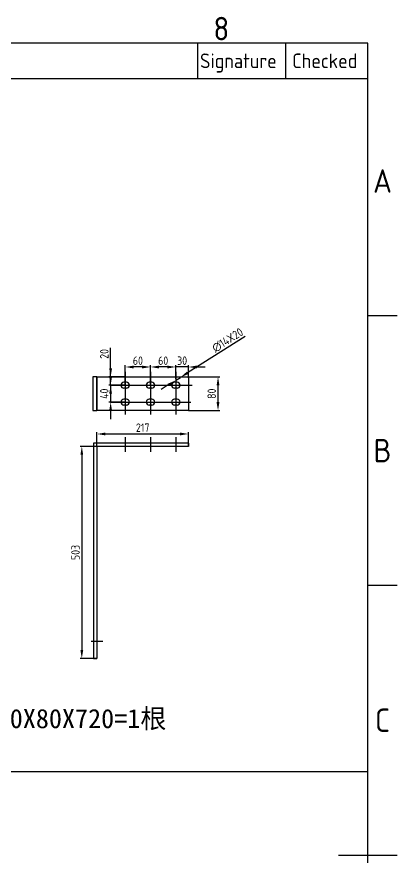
# Model space of a CAD drawing. Extents: x 619634 to 631942, y -3666 to 10046.
# Drawn here: x 624255 to 625157, y 7977 to 9970 of the extents above; entities that cross this region are included whole.
import ezdxf
from ezdxf.enums import TextEntityAlignment as Align

# ---------------------------------------------------------------- set-up
doc = ezdxf.new("R2010")
doc.units = 0
doc.header["$LTSCALE"] = 1000
doc.header["$MEASUREMENT"] = 0
doc.header["$PDMODE"] = 35
doc.layers.get('Defpoints').update_dxf_attribs({"linetype": 'CONTINUOUS'})
for name, color, linetype in [('1-文字1', 7, 'CONTINUOUS'), ('FRAME025', 7, 'CONTINUOUS'), ('FRAME050', 6, 'CONTINUOUS'), ('FRAME070', 5, 'CONTINUOUS'), ('标注', 3, 'CONTINUOUS')]:
    doc.layers.add(name, color=color, linetype=linetype)
doc.styles.add('ISOCP', font='isocp.shx')
doc.styles.get("Standard").update_dxf_attribs({"font": 'GBENOR', "bigfont": 'GBCBIG'})
doc.styles.add('STYLE2', font='', dxfattribs={"height": 7})
doc.styles.get('STYLE2').set_extended_font_data('SimSun')
doc.dimstyles.new('ISO-25', dxfattribs={"dimtxt": 2.5, "dimasz": 2.5, "dimexe": 1.25, "dimexo": 0.625, "dimtad": 1, "dimtxsty": 'Standard', "dimcen": 2.5, "dimadec": 0, "dimazin": 0, "dimtfac": 1, "dimtmove": 0, "dimatfit": 3, "dimfxl": 1, "dimarcsym": 0})

# ---------------------------------------------------------------- blocks, each defined once
blk = doc.blocks.new('*D908')
at = {"layer": 'Defpoints', "color": 0}
for p in [(624642.6, 9114.8), (624630.8, 9107.3)]:
    blk.add_point(p, dxfattribs=at)
at = {"layer": '标注', "color": 0, "lineweight": -2}
for p, q in [((624796.4, 9211.7), (624659.5, 9125.4)), ((624630.8, 9107.3), (624642.6, 9114.8)), ((624613.8, 9096.7), (624596.9, 9086))]:
    blk.add_line(p, q, dxfattribs=at)
at = {"layer": '标注', "color": 0}
for points in [[(624657.8, 9128.3), (624661.3, 9122.6), (624642.6, 9114.8)], [(624612.1, 9099.5), (624615.6, 9093.8), (624630.8, 9107.3)]]:
    blk.add_solid(points, dxfattribs=at)
at = {"layer": '标注', "color": 0, "insert": (624754.6, 9203.1), "char_height": 20, "attachment_point": 5, "rotation": 32.2215}
blk.add_mtext('∅14X20', dxfattribs=at)
blk = doc.blocks.new('*D909')
at = {"layer": 'Defpoints', "color": 0}
for p in [(624661.7, 8980.5), (624444.7, 8951.1), (624661.7, 8951.1)]:
    blk.add_point(p, dxfattribs=at)
at = {"layer": '标注', "color": 0, "lineweight": -2}
for p, q in [((624444.7, 8951.1), (624444.7, 8984.5)), ((624464.7, 8980.5), (624641.7, 8980.5)), ((624661.7, 8951.1), (624661.7, 8984.5))]:
    blk.add_line(p, q, dxfattribs=at)
at = {"layer": '标注', "color": 0}
for points in [[(624464.7, 8983.9), (624464.7, 8977.2), (624444.7, 8980.5)], [(624641.7, 8983.9), (624641.7, 8977.2), (624661.7, 8980.5)]]:
    blk.add_solid(points, dxfattribs=at)
at = {"layer": '标注', "color": 0, "insert": (624553.2, 8995.5), "char_height": 20, "attachment_point": 5}
blk.add_mtext('217', dxfattribs=at)
blk = doc.blocks.new('*D910')
at = {"layer": 'Defpoints', "color": 0}
for p in [(624444.7, 8951.1), (624408.8, 8448.1), (624444.7, 8448.1)]:
    blk.add_point(p, dxfattribs=at)
at = {"layer": '标注', "color": 0, "lineweight": -2}
for p, q in [((624444.7, 8951.1), (624404.8, 8951.1)), ((624408.8, 8931.1), (624408.8, 8468.1)), ((624444.7, 8448.1), (624404.8, 8448.1))]:
    blk.add_line(p, q, dxfattribs=at)
at = {"layer": '标注', "color": 0}
for points in [[(624405.5, 8931.1), (624412.1, 8931.1), (624408.8, 8951.1)], [(624405.5, 8468.1), (624412.1, 8468.1), (624408.8, 8448.1)]]:
    blk.add_solid(points, dxfattribs=at)
at = {"layer": '标注', "color": 0, "insert": (624393.8, 8699.6), "char_height": 20, "attachment_point": 5, "rotation": 90}
blk.add_mtext('503', dxfattribs=at)
blk = doc.blocks.new('*D911')
at = {"layer": 'Defpoints', "color": 0}
for p in [(624631.7, 9139.4), (624631.7, 9116.1), (624661.7, 9113.4)]:
    blk.add_point(p, dxfattribs=at)
at = {"layer": '标注', "color": 0, "lineweight": -2}
for p, q in [((624611.7, 9139.4), (624591.7, 9139.4)), ((624631.7, 9116.1), (624631.7, 9143.4)), ((624661.7, 9139.4), (624631.7, 9139.4)), ((624661.7, 9113.4), (624661.7, 9143.4)), ((624681.7, 9139.4), (624701.7, 9139.4))]:
    blk.add_line(p, q, dxfattribs=at)
at = {"layer": '标注', "color": 0}
for points in [[(624611.7, 9142.7), (624611.7, 9136), (624631.7, 9139.4)], [(624681.7, 9142.7), (624681.7, 9136), (624661.7, 9139.4)]]:
    blk.add_solid(points, dxfattribs=at)
at = {"layer": '标注', "color": 0, "insert": (624646.7, 9154.4), "char_height": 20, "attachment_point": 5}
blk.add_mtext('30', dxfattribs=at)
blk = doc.blocks.new('*D912')
at = {"layer": 'Defpoints', "color": 0}
for p in [(624571.7, 9139.4), (624631.7, 9111.1), (624571.7, 9096)]:
    blk.add_point(p, dxfattribs=at)
at = {"layer": '标注', "color": 0, "lineweight": -2}
for p, q in [((624571.7, 9096), (624571.7, 9143.4)), ((624611.7, 9139.4), (624591.7, 9139.4)), ((624631.7, 9111.1), (624631.7, 9143.4))]:
    blk.add_line(p, q, dxfattribs=at)
at = {"layer": '标注', "color": 0}
for points in [[(624591.7, 9142.7), (624591.7, 9136), (624571.7, 9139.4)], [(624611.7, 9142.7), (624611.7, 9136), (624631.7, 9139.4)]]:
    blk.add_solid(points, dxfattribs=at)
at = {"layer": '标注', "color": 0, "insert": (624601.7, 9154.4), "char_height": 20, "attachment_point": 5}
blk.add_mtext('60', dxfattribs=at)
blk = doc.blocks.new('*D913')
at = {"layer": 'Defpoints', "color": 0}
for p in [(624511.7, 9139.4), (624511.7, 9096), (624571.7, 9096)]:
    blk.add_point(p, dxfattribs=at)
at = {"layer": '标注', "color": 0, "lineweight": -2}
for p, q in [((624511.7, 9096), (624511.7, 9143.4)), ((624551.7, 9139.4), (624531.7, 9139.4)), ((624571.7, 9096), (624571.7, 9143.4))]:
    blk.add_line(p, q, dxfattribs=at)
at = {"layer": '标注', "color": 0}
for points in [[(624531.7, 9142.7), (624531.7, 9136), (624511.7, 9139.4)], [(624551.7, 9142.7), (624551.7, 9136), (624571.7, 9139.4)]]:
    blk.add_solid(points, dxfattribs=at)
at = {"layer": '标注', "color": 0, "insert": (624541.7, 9154.4), "char_height": 20, "attachment_point": 5}
blk.add_mtext('60', dxfattribs=at)
blk = doc.blocks.new('*D914')
at = {"layer": 'Defpoints', "color": 0}
for p in [(624511.7, 9096), (624477.1, 9056), (624511.7, 9056)]:
    blk.add_point(p, dxfattribs=at)
at = {"layer": '标注', "color": 0, "lineweight": -2}
for p, q in [((624477.1, 9116), (624477.1, 9136)), ((624511.7, 9096), (624473.1, 9096)), ((624477.1, 9096), (624477.1, 9056)), ((624511.7, 9056), (624473.1, 9056)), ((624477.1, 9036), (624477.1, 9016))]:
    blk.add_line(p, q, dxfattribs=at)
at = {"layer": '标注', "color": 0}
for points in [[(624473.8, 9116), (624480.4, 9116), (624477.1, 9096)], [(624473.8, 9036), (624480.4, 9036), (624477.1, 9056)]]:
    blk.add_solid(points, dxfattribs=at)
at = {"layer": '标注', "color": 0, "insert": (624462.1, 9076), "char_height": 20, "attachment_point": 5, "rotation": 90}
blk.add_mtext('40', dxfattribs=at)
blk = doc.blocks.new('*D915')
at = {"layer": 'Defpoints', "color": 0}
for p in [(624477.1, 9116), (624511.7, 9116), (624511.7, 9096)]:
    blk.add_point(p, dxfattribs=at)
at = {"layer": '标注', "color": 0, "lineweight": -2}
for p, q in [((624477.1, 9136), (624477.1, 9184.8)), ((624511.7, 9116), (624473.1, 9116)), ((624477.1, 9096), (624477.1, 9116)), ((624511.7, 9096), (624473.1, 9096)), ((624477.1, 9076), (624477.1, 9056))]:
    blk.add_line(p, q, dxfattribs=at)
at = {"layer": '标注', "color": 0}
for points in [[(624473.8, 9136), (624480.4, 9136), (624477.1, 9116)], [(624473.8, 9076), (624480.4, 9076), (624477.1, 9096)]]:
    blk.add_solid(points, dxfattribs=at)
at = {"layer": '标注', "color": 0, "insert": (624462.1, 9170.4), "char_height": 20, "attachment_point": 5, "rotation": 90}
blk.add_mtext('20', dxfattribs=at)
blk = doc.blocks.new('*D921')
at = {"layer": 'Defpoints', "color": 0}
for p in [(624661.7, 9116), (624731.8, 9116), (624661.7, 9036)]:
    blk.add_point(p, dxfattribs=at)
at = {"layer": '标注', "color": 0, "lineweight": -2}
for p, q in [((624661.7, 9116), (624735.8, 9116)), ((624731.8, 9056), (624731.8, 9096)), ((624661.7, 9036), (624735.8, 9036))]:
    blk.add_line(p, q, dxfattribs=at)
at = {"layer": '标注', "color": 0}
for points in [[(624728.4, 9096), (624735.1, 9096), (624731.8, 9116)], [(624728.4, 9056), (624735.1, 9056), (624731.8, 9036)]]:
    blk.add_solid(points, dxfattribs=at)
at = {"layer": '标注', "color": 0, "insert": (624716.8, 9076), "char_height": 20, "attachment_point": 5, "rotation": 90}
blk.add_mtext('80', dxfattribs=at)

msp = doc.modelspace()

# ---------------------------------------------------------------- linework, layer by layer
at = {"layer": '1-文字1', "color": 220}
msp.add_line((622854.644, 8180.43), (625087.206, 8180.43), dxfattribs=at)
at = {"layer": 'FRAME050'}
for p, q in [((625156.704, 9260.854), (625087.206, 9260.854)), ((625156.704, 8621.472), (625087.206, 8621.472)), ((625017.708, 7982.091), (625156.704, 7982.091))]:
    msp.add_line(p, q, dxfattribs=at)
at = {"layer": 'FRAME070'}
for p, q in [((625087.206, 9907.185), (619773.351, 9907.185)), ((624684.117, 9823.788), (624684.117, 9907.185)), ((624892.611, 9823.788), (624892.611, 9907.185)), ((625087.206, 6056.996), (625087.206, 9907.185)), ((622412.033, 9823.788), (625087.206, 9823.788))]:
    msp.add_line(p, q, dxfattribs=at)
at = {"layer": '标注', "color": 0}
for p, q in [((624511.69, 9128.254), (624511.69, 9026.357)), ((624571.69, 9128.254), (624571.69, 9026.357)), ((624631.69, 9128.254), (624631.69, 9026.357)), ((624434.69, 9116.048), (624434.69, 9036.048)), ((624434.69, 9116.048), (624434.69, 9036.048)), ((624434.69, 9116.048), (624434.69, 9036.048)), ((624434.69, 9116.048), (624434.69, 9036.048)), ((624444.69, 9116.048), (624434.69, 9116.048)), ((624434.69, 9116.048), (624434.69, 9036.048)), ((624444.69, 9116.048), (624444.69, 9036.048)), ((624444.69, 9116.048), (624661.69, 9116.048)), ((624444.69, 9036.048), (624444.69, 9116.048)), ((624661.69, 9116.048), (624661.69, 9036.048)), ((624477.085, 9096.048), (624670.609, 9096.048)), ((624514.69, 9103.048), (624508.69, 9103.048)), ((624514.69, 9089.048), (624508.69, 9089.048)), ((624574.69, 9103.048), (624568.69, 9103.048)), ((624574.69, 9089.048), (624568.69, 9089.048)), ((624634.69, 9103.048), (624628.69, 9103.048)), ((624634.69, 9089.048), (624628.69, 9089.048)), ((624476.909, 9056.048), (624667.505, 9056.048)), ((624514.69, 9063.048), (624508.69, 9063.048)), ((624514.69, 9049.048), (624508.69, 9049.048)), ((624574.69, 9063.048), (624568.69, 9063.048)), ((624574.69, 9049.048), (624568.69, 9049.048)), ((624634.69, 9063.048), (624628.69, 9063.048)), ((624634.69, 9049.048), (624628.69, 9049.048)), ((624434.69, 9036.048), (624444.69, 9036.048)), ((624434.69, 9036.048), (624444.69, 9036.048)), ((624661.69, 9036.048), (624444.69, 9036.048)), ((624511.69, 8973.277), (624511.69, 8938.162)), ((624571.69, 8973.277), (624571.69, 8938.162)), ((624631.69, 8973.277), (624631.69, 8938.162)), ((624661.69, 8959.138), (624436.69, 8959.138)), ((624436.69, 8959.138), (624436.69, 8448.138)), ((624661.69, 8951.138), (624444.69, 8951.138)), ((624444.69, 8951.138), (624444.69, 8448.138)), ((624661.69, 8959.138), (624661.69, 8951.138)), ((624458.534, 8488.138), (624431.011, 8488.138)), ((624456.272, 8488.138), (624433.272, 8488.138)), ((624436.69, 8448.138), (624444.69, 8448.138))]:
    msp.add_line(p, q, dxfattribs=at)
for centre, start, end in [((624508.69, 9096.048), 90, 270), ((624514.69, 9096.048), 270, 90), ((624568.69, 9096.048), 90, 270), ((624574.69, 9096.048), 270, 90), ((624628.69, 9096.048), 90, 270), ((624634.69, 9096.048), 270, 90), ((624508.69, 9056.048), 90, 270), ((624514.69, 9056.048), 270, 90), ((624568.69, 9056.048), 90, 270), ((624574.69, 9056.048), 270, 90), ((624628.69, 9056.048), 90, 270), ((624634.69, 9056.048), 270, 90)]:
    msp.add_arc(centre, 7, start, end, dxfattribs=at)

# ---------------------------------------------------------------- texts
at = {"layer": '1-文字1', "color": 0, "style": 'STYLE2'}
msp.add_text('TMY 10X80X720=1根', height=45.4896, dxfattribs=at).set_placement((624083.192, 8282.961))
at = {"layer": 'FRAME025', "style": 'ISOCP'}
for s, p in [('Signature', (624689.135, 9865.486)), ('Checked', (624907.665, 9865.486))]:
    msp.add_text(s, height=34.749, dxfattribs=at).set_placement(p, align=Align.MIDDLE_LEFT)
at = {"layer": 'FRAME050', "style": 'ISOCP'}
for s, p in [('8', (624739.716, 9941.934)), ('A', (625121.955, 9580.545)), ('B', (625121.955, 8941.163)), ('C', (625121.955, 8301.781))]:
    msp.add_text(s, height=55.598, dxfattribs=at).set_placement(p, align=Align.MIDDLE)

# ---------------------------------------------------------------- dimensions: what is measured, and where the dimension line sits
at = {"layer": '标注', "color": 0}
dim = msp.add_diameter_dim_2p(p1=(624630.768, 9107.316), p2=(624642.612, 9114.781), text='<>X20', dimstyle='ISO-25', override={"dimscale": 8, "dimexe": 0.5, "dimexo": 0, "dimdec": 0, "dimtdec": 0}, dxfattribs=at)
dim.commit()
dim.dimension.update_dxf_attribs({"geometry": '*D908', "text_midpoint": (624762.581, 9190.392), "dimtype": 163})
for base, p1, p2, picture, middle in [((624477.085, 9116.048), (624511.69, 9096.048), (624511.69, 9116.048), '*D915', (624462.085, 9170.433)), ((624477.085, 9056.048), (624511.69, 9096.048), (624511.69, 9056.048), '*D914', (624462.085, 9076.048)), ((624731.778, 9116.048), (624661.69, 9036.048), (624661.69, 9116.048), '*D921', (624716.778, 9076.048)), ((624408.802, 8448.138), (624444.69, 8951.138), (624444.69, 8448.138), '*D910', (624393.802, 8699.638))]:
    dim = msp.add_linear_dim(base=base, p1=p1, p2=p2, angle=90, dimstyle='ISO-25', override={"dimscale": 8, "dimexe": 0.5, "dimexo": 0, "dimdec": 0, "dimtdec": 0}, dxfattribs=at)
    dim.commit()
    dim.dimension.update_dxf_attribs({"geometry": picture, "text_midpoint": middle})
for base, p1, p2, picture, middle in [((624511.69, 9139.37), (624571.69, 9096.048), (624511.69, 9096.048), '*D913', (624541.69, 9154.37)), ((624571.69, 9139.37), (624631.69, 9111.118), (624571.69, 9096.048), '*D912', (624601.69, 9154.37)), ((624631.69, 9139.37), (624661.69, 9113.355), (624631.69, 9116.118), '*D911', (624646.69, 9154.37)), ((624661.69, 8980.534), (624444.69, 8951.138), (624661.69, 8951.138), '*D909', (624553.19, 8995.534))]:
    dim = msp.add_linear_dim(base=base, p1=p1, p2=p2, dimstyle='ISO-25', override={"dimscale": 8, "dimexe": 0.5, "dimexo": 0, "dimdec": 0, "dimtdec": 0}, dxfattribs=at)
    dim.commit()
    dim.dimension.update_dxf_attribs({"geometry": picture, "text_midpoint": middle})

doc.saveas('drawing.dxf')
